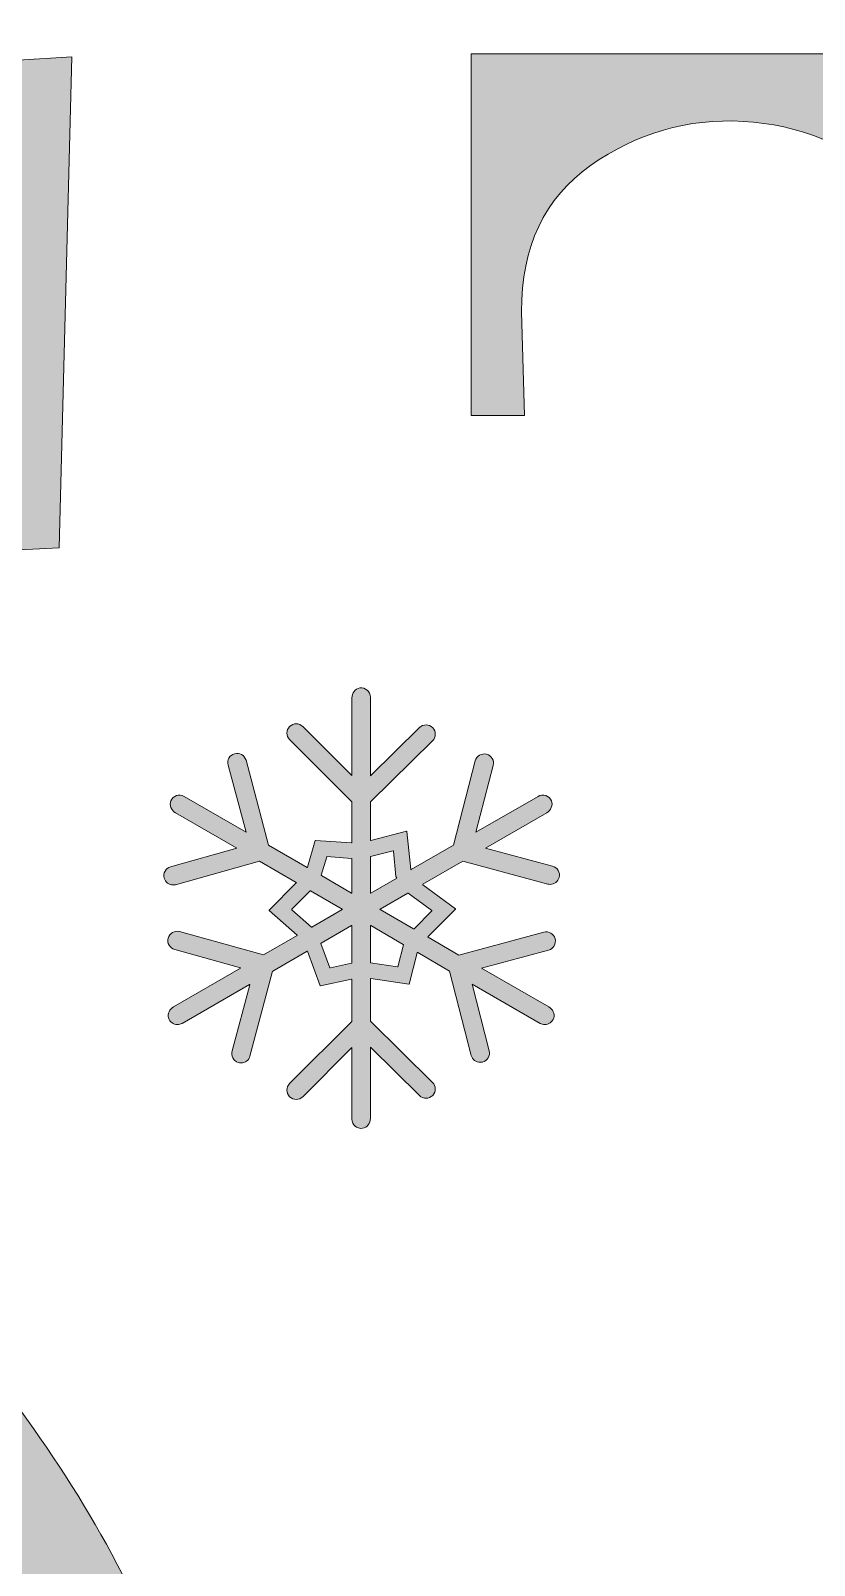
# Model space of a CAD drawing. Header units: inches. Extents: x 73 to 1007, y -748 to -332.
# Drawn here: x 520.2 to 575.6, y -629 to -520.5 of the extents above; entities that cross this region are included whole.
import ezdxf

# ---------------------------------------------------------------- set-up
doc = ezdxf.new("R2010")
doc.units = ezdxf.units.IN
doc.header["$MEASUREMENT"] = 0
doc.layers.add('Layer 1', color=7, linetype='Continuous')

# ---------------------------------------------------------------- blocks, each defined once
blk = doc.blocks.new('block 4')
at = {"layer": 'Layer 1', "true_color": 0x8dba2d}
h = blk.add_hatch(color=65, dxfattribs=at)
h.dxf.hatch_style = 2
edge = h.paths.add_edge_path()
edge.add_spline(control_points=[(477.32, -735.76), (469.91, -735.76), (462.99, -734.58), (456.54, -732.21), (450.1, -729.84), (444.36, -726.47), (439.32, -722.1), (434.28, -717.72), (430.09, -712.5), (426.76, -706.43), (423.43, -700.35), (421.17, -693.61), (419.98, -686.2), (418.95, -679.98), (418.84, -673.75), (419.65, -667.53), (420.46, -661.31), (422.24, -655.53), (424.98, -650.2), (427.73, -644.86), (431.5, -640.3), (436.32, -636.53), (441.13, -632.75), (446.95, -630.27), (453.77, -629.08), (459.1, -628.19), (463.99, -628.45), (468.43, -629.86), (472.88, -631.27), (476.69, -633.41), (479.88, -636.3), (483.06, -639.19), (485.62, -642.64), (487.55, -646.64), (489.47, -650.64), (490.66, -654.83), (491.1, -659.2), (491.55, -663.57), (491.18, -667.94), (489.99, -672.31), (488.81, -676.68), (486.66, -680.65), (483.55, -684.2), (482.51, -685.38), (481.36, -686.53), (480.1, -687.65), (478.84, -688.76), (477.62, -689.68), (476.44, -690.42), (474.36, -691.61), (472.43, -691.83), (470.66, -691.09), (468.88, -690.35), (467.54, -689.2), (466.66, -687.65), (465.77, -686.09), (465.51, -684.38), (465.88, -682.53), (466.25, -680.68), (467.47, -679.09), (469.55, -677.75), (471.32, -676.72), (472.77, -676.24), (473.88, -676.31), (474.99, -676.39), (475.95, -676.61), (476.77, -676.98), (477.58, -677.35), (478.29, -677.72), (478.88, -678.09), (479.47, -678.46), (479.99, -678.35), (480.44, -677.75), (483.4, -673.31), (484.92, -668.42), (484.99, -663.09), (485.07, -657.75), (483.92, -652.86), (481.55, -648.42), (479.18, -643.97), (475.69, -640.42), (471.1, -637.75), (466.51, -635.08), (461.1, -634.27), (454.88, -635.3), (448.95, -636.34), (443.95, -638.53), (439.87, -641.86), (435.8, -645.19), (432.62, -649.2), (430.32, -653.86), (428.02, -658.53), (426.54, -663.61), (425.87, -669.09), (425.2, -674.57), (425.32, -679.98), (426.2, -685.31), (427.84, -695.24), (431.54, -703.79), (437.32, -710.98), (443.1, -718.17), (450.35, -723.32), (459.1, -726.43), (467.54, -729.39), (475.06, -729.99), (481.66, -728.21), (488.25, -726.43), (493.81, -723.02), (498.33, -717.98), (502.85, -712.95), (506.14, -706.65), (508.22, -699.09), (510.29, -691.53), (510.96, -683.38), (510.22, -674.64), (509.48, -666.05), (507.77, -658.53), (505.11, -652.08), (502.44, -645.64), (499.22, -639.83), (495.44, -634.64), (491.66, -629.45), (487.62, -624.71), (483.33, -620.41), (479.03, -616.12), (474.84, -611.82), (470.77, -607.52), (466.69, -603.23), (462.95, -598.74), (459.54, -594.07), (456.13, -589.41), (453.47, -584.04), (451.54, -577.96), (449.76, -572.33), (448.99, -566.48), (449.21, -560.4), (449.43, -554.33), (450.69, -548.62), (452.99, -543.29), (455.28, -537.95), (458.65, -533.32), (463.1, -529.4), (467.54, -525.47), (473.02, -522.92), (479.55, -521.73), (485.77, -520.54), (492.03, -520.69), (498.33, -522.17), (504.62, -523.66), (509.7, -526.55), (513.55, -530.84), (515.03, -532.47), (516.14, -532.92), (516.89, -532.17), (518.07, -531.43), (518.74, -529.92), (518.89, -527.62), (519.03, -525.32), (519.18, -523.66), (519.33, -522.62), (519.33, -522.62), (523.11, -522.4), (523.11, -522.4), (523.11, -522.4), (522.22, -557.07), (522.22, -557.07), (522.22, -557.07), (518, -557.29), (518, -557.29), (517.4, -546.33), (513.78, -538.1), (507.11, -532.62), (503.25, -529.36), (499.55, -527.43), (495.99, -526.84), (492.44, -526.25), (489.14, -526.69), (486.1, -528.17), (483.06, -529.66), (480.51, -531.95), (478.44, -535.06), (476.36, -538.18), (474.95, -541.88), (474.21, -546.18), (473.17, -552.99), (474.14, -559.4), (477.1, -565.4), (480.06, -571.4), (483.99, -577.29), (488.88, -583.07), (493.77, -588.85), (499.18, -594.78), (505.11, -600.85), (511.03, -606.93), (516.44, -613.52), (521.33, -620.63), (526.22, -627.75), (529.92, -635.49), (532.45, -643.86), (534.96, -652.23), (536.26, -660.68), (536.33, -669.2), (536.41, -677.72), (535.3, -685.94), (533, -693.87), (530.7, -701.79), (527.11, -708.83), (522.22, -714.98), (517.33, -721.13), (511.14, -726.1), (503.66, -729.88), (496.18, -733.65), (487.4, -735.62), (477.32, -735.76)], knot_values=[0, 0, 0, 0, 1, 1, 1, 2, 2, 2, 3, 3, 3, 4, 4, 4, 5, 5, 5, 6, 6, 6, 7, 7, 7, 8, 8, 8, 9, 9, 9, 10, 10, 10, 11, 11, 11, 12, 12, 12, 13, 13, 13, 14, 14, 14, 15, 15, 15, 16, 16, 16, 17, 17, 17, 18, 18, 18, 19, 19, 19, 20, 20, 20, 21, 21, 21, 22, 22, 22, 23, 23, 23, 24, 24, 24, 25, 25, 25, 26, 26, 26, 27, 27, 27, 28, 28, 28, 29, 29, 29, 30, 30, 30, 31, 31, 31, 32, 32, 32, 33, 33, 33, 34, 34, 34, 35, 35, 35, 36, 36, 36, 37, 37, 37, 38, 38, 38, 39, 39, 39, 40, 40, 40, 41, 41, 41, 42, 42, 42, 43, 43, 43, 44, 44, 44, 45, 45, 45, 46, 46, 46, 47, 47, 47, 48, 48, 48, 49, 49, 49, 50, 50, 50, 51, 51, 51, 52, 52, 52, 53, 53, 53, 54, 54, 54, 55, 55, 55, 56, 56, 56, 57, 57, 57, 58, 58, 58, 59, 59, 59, 60, 60, 60, 61, 61, 61, 62, 62, 62, 63, 63, 63, 64, 64, 64, 65, 65, 65, 66, 66, 66, 67, 67, 67, 68, 68, 68, 69, 69, 69, 70, 70, 70, 71, 71, 71, 71], degree=3, periodic=1)
h = blk.add_hatch(color=65, dxfattribs=at)
h.dxf.hatch_style = 2
edge = h.paths.add_edge_path()
edge.add_spline(control_points=[(647.57, -522.17), (647.57, -522.17), (647.57, -537.51), (647.57, -537.51), (647.57, -537.51), (647.57, -547.73), (647.57, -547.73), (647.57, -547.73), (644.02, -547.73), (644.02, -547.73), (644.02, -547.73), (644.02, -540.4), (644.02, -540.4), (644.02, -535.81), (642.39, -532.4), (639.13, -530.17), (635.87, -527.95), (632.27, -526.92), (628.35, -527.06), (624.42, -527.21), (620.83, -528.62), (617.57, -531.29), (614.31, -533.95), (612.68, -537.95), (612.68, -543.29), (612.68, -543.29), (612.68, -661.75), (612.68, -661.75), (612.68, -666.5), (613.16, -670.05), (614.12, -672.42), (615.09, -674.79), (616.27, -676.5), (617.68, -677.53), (619.09, -678.57), (620.57, -679.09), (622.13, -679.09), (623.68, -679.09), (625.05, -679.09), (626.24, -679.09), (626.24, -679.09), (626.24, -682.87), (626.24, -682.87), (626.24, -682.87), (572.67, -682.87), (572.67, -682.87), (572.67, -682.87), (572.67, -679.09), (572.67, -679.09), (573.86, -679.09), (575.23, -679.09), (576.78, -679.09), (578.34, -679.09), (579.82, -678.57), (581.23, -677.53), (582.63, -676.5), (583.82, -674.79), (584.79, -672.42), (585.75, -670.05), (586.23, -666.5), (586.23, -661.75), (586.23, -661.75), (586.23, -543.29), (586.23, -543.29), (586.23, -537.95), (584.6, -533.95), (581.34, -531.29), (578.08, -528.62), (574.48, -527.17), (570.56, -526.95), (566.63, -526.73), (563.04, -527.77), (559.78, -530.06), (556.52, -532.36), (554.89, -535.81), (554.89, -540.4), (554.89, -540.4), (555.11, -547.73), (555.11, -547.73), (555.11, -547.73), (551.33, -547.73), (551.33, -547.73), (551.33, -547.73), (551.33, -537.51), (551.33, -537.51), (551.33, -537.51), (551.33, -522.17), (551.33, -522.17), (551.33, -522.17), (647.57, -522.17), (647.57, -522.17)], knot_values=[0, 0, 0, 0, 1, 1, 1, 2, 2, 2, 3, 3, 3, 4, 4, 4, 5, 5, 5, 6, 6, 6, 7, 7, 7, 8, 8, 8, 9, 9, 9, 10, 10, 10, 11, 11, 11, 12, 12, 12, 13, 13, 13, 14, 14, 14, 15, 15, 15, 16, 16, 16, 17, 17, 17, 18, 18, 18, 19, 19, 19, 20, 20, 20, 21, 21, 21, 22, 22, 22, 23, 23, 23, 24, 24, 24, 25, 25, 25, 26, 26, 26, 27, 27, 27, 28, 28, 28, 29, 29, 29, 30, 30, 30, 30], degree=3, periodic=1)
at = {"layer": 'Layer 1', "lineweight": 0}
for points, knots in [([(477.32, -735.76), (469.91, -735.76), (462.99, -734.58), (456.54, -732.21), (450.1, -729.84), (444.36, -726.47), (439.32, -722.1), (434.28, -717.72), (430.09, -712.5), (426.76, -706.43), (423.43, -700.35), (421.17, -693.61), (419.98, -686.2), (418.95, -679.98), (418.84, -673.75), (419.65, -667.53), (420.46, -661.31), (422.24, -655.53), (424.98, -650.2), (427.73, -644.86), (431.5, -640.3), (436.32, -636.53), (441.13, -632.75), (446.95, -630.27), (453.77, -629.08), (459.1, -628.19), (463.99, -628.45), (468.43, -629.86), (472.88, -631.27), (476.69, -633.41), (479.88, -636.3), (483.06, -639.19), (485.62, -642.64), (487.55, -646.64), (489.47, -650.64), (490.66, -654.83), (491.1, -659.2), (491.55, -663.57), (491.18, -667.94), (489.99, -672.31), (488.81, -676.68), (486.66, -680.65), (483.55, -684.2), (482.51, -685.38), (481.36, -686.53), (480.1, -687.65), (478.84, -688.76), (477.62, -689.68), (476.44, -690.42), (474.36, -691.61), (472.43, -691.83), (470.66, -691.09), (468.88, -690.35), (467.54, -689.2), (466.66, -687.65), (465.77, -686.09), (465.51, -684.38), (465.88, -682.53), (466.25, -680.68), (467.47, -679.09), (469.55, -677.75), (471.32, -676.72), (472.77, -676.24), (473.88, -676.31), (474.99, -676.39), (475.95, -676.61), (476.77, -676.98), (477.58, -677.35), (478.29, -677.72), (478.88, -678.09), (479.47, -678.46), (479.99, -678.35), (480.44, -677.75), (483.4, -673.31), (484.92, -668.42), (484.99, -663.09), (485.07, -657.75), (483.92, -652.86), (481.55, -648.42), (479.18, -643.97), (475.69, -640.42), (471.1, -637.75), (466.51, -635.08), (461.1, -634.27), (454.88, -635.3), (448.95, -636.34), (443.95, -638.53), (439.87, -641.86), (435.8, -645.19), (432.62, -649.2), (430.32, -653.86), (428.02, -658.53), (426.54, -663.61), (425.87, -669.09), (425.2, -674.57), (425.32, -679.98), (426.2, -685.31), (427.84, -695.24), (431.54, -703.79), (437.32, -710.98), (443.1, -718.17), (450.35, -723.32), (459.1, -726.43), (467.54, -729.39), (475.06, -729.99), (481.66, -728.21), (488.25, -726.43), (493.81, -723.02), (498.33, -717.98), (502.85, -712.95), (506.14, -706.65), (508.22, -699.09), (510.29, -691.53), (510.96, -683.38), (510.22, -674.64), (509.48, -666.05), (507.77, -658.53), (505.11, -652.08), (502.44, -645.64), (499.22, -639.83), (495.44, -634.64), (491.66, -629.45), (487.62, -624.71), (483.33, -620.41), (479.03, -616.12), (474.84, -611.82), (470.77, -607.52), (466.69, -603.23), (462.95, -598.74), (459.54, -594.07), (456.13, -589.41), (453.47, -584.04), (451.54, -577.96), (449.76, -572.33), (448.99, -566.48), (449.21, -560.4), (449.43, -554.33), (450.69, -548.62), (452.99, -543.29), (455.28, -537.95), (458.65, -533.32), (463.1, -529.4), (467.54, -525.47), (473.02, -522.92), (479.55, -521.73), (485.77, -520.54), (492.03, -520.69), (498.33, -522.17), (504.62, -523.66), (509.7, -526.55), (513.55, -530.84), (515.03, -532.47), (516.14, -532.92), (516.89, -532.17), (518.07, -531.43), (518.74, -529.92), (518.89, -527.62), (519.03, -525.32), (519.18, -523.66), (519.33, -522.62), (519.33, -522.62), (523.11, -522.4), (523.11, -522.4), (523.11, -522.4), (522.22, -557.07), (522.22, -557.07), (522.22, -557.07), (518, -557.29), (518, -557.29), (517.4, -546.33), (513.78, -538.1), (507.11, -532.62), (503.25, -529.36), (499.55, -527.43), (495.99, -526.84), (492.44, -526.25), (489.14, -526.69), (486.1, -528.17), (483.06, -529.66), (480.51, -531.95), (478.44, -535.06), (476.36, -538.18), (474.95, -541.88), (474.21, -546.18), (473.17, -552.99), (474.14, -559.4), (477.1, -565.4), (480.06, -571.4), (483.99, -577.29), (488.88, -583.07), (493.77, -588.85), (499.18, -594.78), (505.11, -600.85), (511.03, -606.93), (516.44, -613.52), (521.33, -620.63), (526.22, -627.75), (529.92, -635.49), (532.45, -643.86), (534.96, -652.23), (536.26, -660.68), (536.33, -669.2), (536.41, -677.72), (535.3, -685.94), (533, -693.87), (530.7, -701.79), (527.11, -708.83), (522.22, -714.98), (517.33, -721.13), (511.14, -726.1), (503.66, -729.88), (496.18, -733.65), (487.4, -735.62), (477.32, -735.76)], [0, 0, 0, 0, 1, 1, 1, 2, 2, 2, 3, 3, 3, 4, 4, 4, 5, 5, 5, 6, 6, 6, 7, 7, 7, 8, 8, 8, 9, 9, 9, 10, 10, 10, 11, 11, 11, 12, 12, 12, 13, 13, 13, 14, 14, 14, 15, 15, 15, 16, 16, 16, 17, 17, 17, 18, 18, 18, 19, 19, 19, 20, 20, 20, 21, 21, 21, 22, 22, 22, 23, 23, 23, 24, 24, 24, 25, 25, 25, 26, 26, 26, 27, 27, 27, 28, 28, 28, 29, 29, 29, 30, 30, 30, 31, 31, 31, 32, 32, 32, 33, 33, 33, 34, 34, 34, 35, 35, 35, 36, 36, 36, 37, 37, 37, 38, 38, 38, 39, 39, 39, 40, 40, 40, 41, 41, 41, 42, 42, 42, 43, 43, 43, 44, 44, 44, 45, 45, 45, 46, 46, 46, 47, 47, 47, 48, 48, 48, 49, 49, 49, 50, 50, 50, 51, 51, 51, 52, 52, 52, 53, 53, 53, 54, 54, 54, 55, 55, 55, 56, 56, 56, 57, 57, 57, 58, 58, 58, 59, 59, 59, 60, 60, 60, 61, 61, 61, 62, 62, 62, 63, 63, 63, 64, 64, 64, 65, 65, 65, 66, 66, 66, 67, 67, 67, 68, 68, 68, 69, 69, 69, 70, 70, 70, 71, 71, 71, 71]), ([(647.57, -522.17), (647.57, -522.17), (647.57, -537.51), (647.57, -537.51), (647.57, -537.51), (647.57, -547.73), (647.57, -547.73), (647.57, -547.73), (644.02, -547.73), (644.02, -547.73), (644.02, -547.73), (644.02, -540.4), (644.02, -540.4), (644.02, -535.81), (642.39, -532.4), (639.13, -530.17), (635.87, -527.95), (632.27, -526.92), (628.35, -527.06), (624.42, -527.21), (620.83, -528.62), (617.57, -531.29), (614.31, -533.95), (612.68, -537.95), (612.68, -543.29), (612.68, -543.29), (612.68, -661.75), (612.68, -661.75), (612.68, -666.5), (613.16, -670.05), (614.12, -672.42), (615.09, -674.79), (616.27, -676.5), (617.68, -677.53), (619.09, -678.57), (620.57, -679.09), (622.13, -679.09), (623.68, -679.09), (625.05, -679.09), (626.24, -679.09), (626.24, -679.09), (626.24, -682.87), (626.24, -682.87), (626.24, -682.87), (572.67, -682.87), (572.67, -682.87), (572.67, -682.87), (572.67, -679.09), (572.67, -679.09), (573.86, -679.09), (575.23, -679.09), (576.78, -679.09), (578.34, -679.09), (579.82, -678.57), (581.23, -677.53), (582.63, -676.5), (583.82, -674.79), (584.79, -672.42), (585.75, -670.05), (586.23, -666.5), (586.23, -661.75), (586.23, -661.75), (586.23, -543.29), (586.23, -543.29), (586.23, -537.95), (584.6, -533.95), (581.34, -531.29), (578.08, -528.62), (574.48, -527.17), (570.56, -526.95), (566.63, -526.73), (563.04, -527.77), (559.78, -530.06), (556.52, -532.36), (554.89, -535.81), (554.89, -540.4), (554.89, -540.4), (555.11, -547.73), (555.11, -547.73), (555.11, -547.73), (551.33, -547.73), (551.33, -547.73), (551.33, -547.73), (551.33, -537.51), (551.33, -537.51), (551.33, -537.51), (551.33, -522.17), (551.33, -522.17), (551.33, -522.17), (647.57, -522.17), (647.57, -522.17)], [0, 0, 0, 0, 1, 1, 1, 2, 2, 2, 3, 3, 3, 4, 4, 4, 5, 5, 5, 6, 6, 6, 7, 7, 7, 8, 8, 8, 9, 9, 9, 10, 10, 10, 11, 11, 11, 12, 12, 12, 13, 13, 13, 14, 14, 14, 15, 15, 15, 16, 16, 16, 17, 17, 17, 18, 18, 18, 19, 19, 19, 20, 20, 20, 21, 21, 21, 22, 22, 22, 23, 23, 23, 24, 24, 24, 25, 25, 25, 26, 26, 26, 27, 27, 27, 28, 28, 28, 29, 29, 29, 30, 30, 30, 30])]:
    blk.add_open_spline(points, degree=3, knots=knots, dxfattribs=at)
blk = doc.blocks.new('block 25')
at = {"layer": 'Layer 1', "true_color": 0x8dba2d}
h = blk.add_hatch(color=65, dxfattribs=at)
h.dxf.hatch_style = 2
edge = h.paths.add_edge_path()
edge.add_spline(control_points=[(529.65, -580.42), (529.73, -580.71), (529.99, -580.9), (530.28, -580.9), (530.33, -580.9), (530.39, -580.89), (530.45, -580.88), (530.45, -580.88), (536.38, -579.23), (536.38, -579.23), (536.38, -579.23), (538.98, -580.73), (538.98, -580.73), (538.99, -580.74), (538.99, -580.75), (538.98, -580.76), (538.98, -580.76), (537.07, -582.67), (537.07, -582.67), (537.07, -582.68), (537.07, -582.69), (537.07, -582.7), (537.07, -582.7), (539.04, -584.45), (539.04, -584.45), (539.05, -584.45), (539.05, -584.47), (539.04, -584.48), (539.04, -584.48), (536.67, -585.84), (536.67, -585.84), (536.67, -585.84), (536.66, -585.84), (536.66, -585.84), (536.66, -585.84), (530.74, -584.2), (530.74, -584.2), (530.38, -584.1), (530.03, -584.31), (529.93, -584.66), (529.83, -585), (530.04, -585.36), (530.39, -585.46), (530.39, -585.46), (535.03, -586.75), (535.03, -586.75), (535.05, -586.76), (535.05, -586.78), (535.04, -586.79), (535.04, -586.79), (530.3, -589.52), (530.3, -589.52), (530.02, -589.68), (529.87, -590), (529.96, -590.3), (530.05, -590.6), (530.31, -590.77), (530.58, -590.77), (530.69, -590.77), (530.81, -590.74), (530.91, -590.68), (530.91, -590.68), (535.67, -587.93), (535.67, -587.93), (535.69, -587.92), (535.7, -587.94), (535.7, -587.95), (535.7, -587.95), (534.45, -592.61), (534.45, -592.61), (534.36, -592.96), (534.53, -593.33), (534.87, -593.44), (534.94, -593.46), (535.01, -593.47), (535.08, -593.47), (535.36, -593.47), (535.63, -593.28), (535.71, -592.99), (535.71, -592.99), (537.31, -586.99), (537.31, -586.99), (537.32, -586.98), (537.32, -586.98), (537.32, -586.98), (537.32, -586.98), (539.74, -585.58), (539.74, -585.58), (539.75, -585.58), (539.76, -585.58), (539.77, -585.59), (539.77, -585.59), (540.67, -588.02), (540.67, -588.02), (540.68, -588.03), (540.68, -588.04), (540.69, -588.03), (540.69, -588.03), (542.89, -587.55), (542.89, -587.55), (542.9, -587.54), (542.91, -587.55), (542.91, -587.57), (542.91, -587.57), (542.91, -590.54), (542.91, -590.54), (542.91, -590.54), (538.51, -594.93), (538.51, -594.93), (538.26, -595.19), (538.26, -595.6), (538.51, -595.86), (538.64, -595.99), (538.81, -596.05), (538.98, -596.05), (539.14, -596.05), (539.31, -595.99), (539.44, -595.86), (539.44, -595.86), (542.91, -592.39), (542.91, -592.39), (542.91, -592.39), (542.91, -597.44), (542.91, -597.44), (542.91, -597.84), (543.25, -598.15), (543.66, -598.09), (543.99, -598.04), (544.22, -597.73), (544.22, -597.39), (544.22, -597.39), (544.22, -592.37), (544.22, -592.37), (544.22, -592.37), (547.69, -595.78), (547.69, -595.78), (547.95, -596.03), (548.36, -596.03), (548.62, -595.77), (548.87, -595.51), (548.87, -595.1), (548.61, -594.85), (548.61, -594.85), (544.22, -590.53), (544.22, -590.53), (544.22, -590.53), (544.22, -587.54), (544.22, -587.54), (544.22, -587.52), (544.23, -587.52), (544.24, -587.52), (544.24, -587.52), (546.94, -587.92), (546.94, -587.92), (546.95, -587.92), (546.96, -587.92), (546.96, -587.91), (546.96, -587.91), (547.53, -585.69), (547.53, -585.69), (547.54, -585.68), (547.55, -585.68), (547.56, -585.68), (547.56, -585.68), (549.81, -586.98), (549.81, -586.98), (549.81, -586.98), (551.35, -592.94), (551.35, -592.94), (551.42, -593.23), (551.69, -593.43), (551.98, -593.43), (552.03, -593.43), (552.09, -593.42), (552.14, -593.41), (552.49, -593.32), (552.7, -592.96), (552.61, -592.61), (552.61, -592.61), (551.4, -587.9), (551.4, -587.9), (551.4, -587.9), (556.22, -590.68), (556.22, -590.68), (556.32, -590.74), (556.43, -590.77), (556.54, -590.77), (556.81, -590.77), (557.08, -590.6), (557.17, -590.3), (557.26, -590), (557.1, -589.68), (556.83, -589.52), (556.83, -589.52), (552.07, -586.77), (552.07, -586.77), (552.07, -586.77), (556.81, -585.5), (556.81, -585.5), (557.16, -585.41), (557.36, -585.05), (557.27, -584.7), (557.18, -584.35), (556.82, -584.14), (556.47, -584.24), (556.47, -584.24), (550.47, -585.85), (550.47, -585.85), (550.47, -585.85), (548.29, -584.59), (548.29, -584.59), (548.28, -584.58), (548.27, -584.57), (548.28, -584.56), (548.28, -584.56), (550.23, -582.61), (550.23, -582.61), (550.24, -582.6), (550.24, -582.59), (550.23, -582.58), (550.23, -582.58), (547.93, -580.88), (547.93, -580.88), (547.92, -580.88), (547.92, -580.86), (547.93, -580.85), (547.93, -580.85), (550.75, -579.23), (550.75, -579.23), (550.75, -579.23), (556.75, -580.84), (556.75, -580.84), (556.81, -580.85), (556.86, -580.86), (556.92, -580.86), (557.21, -580.86), (557.47, -580.67), (557.55, -580.37), (557.65, -580.02), (557.44, -579.66), (557.09, -579.57), (557.09, -579.57), (552.35, -578.3), (552.35, -578.3), (552.35, -578.3), (556.68, -575.8), (556.68, -575.8), (556.97, -575.63), (557.14, -575.27), (557.01, -574.96), (556.85, -574.58), (556.41, -574.45), (556.07, -574.64), (556.07, -574.64), (551.68, -577.17), (551.68, -577.17), (551.68, -577.17), (552.9, -572.46), (552.9, -572.46), (552.99, -572.11), (552.78, -571.76), (552.43, -571.67), (552.07, -571.57), (551.72, -571.79), (551.63, -572.14), (551.63, -572.14), (550.09, -578.09), (550.09, -578.09), (550.09, -578.09), (547.09, -579.82), (547.09, -579.82), (547.08, -579.83), (547.07, -579.82), (547.07, -579.81), (547.07, -579.81), (546.8, -577.13), (546.8, -577.13), (546.8, -577.12), (546.79, -577.11), (546.78, -577.11), (546.78, -577.11), (544.24, -577.77), (544.24, -577.77), (544.23, -577.77), (544.22, -577.77), (544.22, -577.75), (544.22, -577.75), (544.22, -575.03), (544.22, -575.03), (544.22, -575.03), (548.61, -570.72), (548.61, -570.72), (548.87, -570.47), (548.87, -570.05), (548.62, -569.79), (548.36, -569.53), (547.95, -569.53), (547.69, -569.78), (547.69, -569.78), (544.22, -573.19), (544.22, -573.19), (544.22, -573.19), (544.22, -567.63), (544.22, -567.63), (544.22, -567.24), (543.87, -566.93), (543.47, -566.98), (543.14, -567.03), (542.91, -567.35), (542.91, -567.68), (542.91, -567.68), (542.91, -573.17), (542.91, -573.17), (542.91, -573.17), (539.44, -569.71), (539.44, -569.71), (539.18, -569.45), (538.77, -569.45), (538.51, -569.71), (538.26, -569.96), (538.26, -570.38), (538.51, -570.63), (538.51, -570.63), (542.91, -575.03), (542.91, -575.03), (542.91, -575.03), (542.91, -577.9), (542.91, -577.9), (542.91, -577.91), (542.9, -577.92), (542.89, -577.92), (542.89, -577.92), (540.34, -577.76), (540.34, -577.76), (540.33, -577.76), (540.32, -577.76), (540.32, -577.77), (540.32, -577.77), (539.78, -579.65), (539.78, -579.65), (539.77, -579.66), (539.76, -579.67), (539.75, -579.66), (539.75, -579.66), (537.03, -578.09), (537.03, -578.09), (537.03, -578.09), (535.43, -572.09), (535.43, -572.09), (535.33, -571.74), (534.97, -571.53), (534.62, -571.63), (534.27, -571.72), (534.07, -572.08), (534.16, -572.43), (534.16, -572.43), (535.43, -577.17), (535.43, -577.17), (535.43, -577.17), (531.05, -574.64), (531.05, -574.64), (530.71, -574.44), (530.27, -574.58), (530.12, -574.96), (529.99, -575.27), (530.15, -575.63), (530.44, -575.8), (530.44, -575.8), (534.79, -578.31), (534.79, -578.31), (534.79, -578.31), (530.1, -579.61), (530.1, -579.61), (529.75, -579.71), (529.55, -580.07), (529.65, -580.42)], knot_values=[0, 0, 0, 0, 1, 1, 1, 2, 2, 2, 3, 3, 3, 4, 4, 4, 5, 5, 5, 6, 6, 6, 7, 7, 7, 8, 8, 8, 9, 9, 9, 10, 10, 10, 11, 11, 11, 12, 12, 12, 13, 13, 13, 14, 14, 14, 15, 15, 15, 16, 16, 16, 17, 17, 17, 18, 18, 18, 19, 19, 19, 20, 20, 20, 21, 21, 21, 22, 22, 22, 23, 23, 23, 24, 24, 24, 25, 25, 25, 26, 26, 26, 27, 27, 27, 28, 28, 28, 29, 29, 29, 30, 30, 30, 31, 31, 31, 32, 32, 32, 33, 33, 33, 34, 34, 34, 35, 35, 35, 36, 36, 36, 37, 37, 37, 38, 38, 38, 39, 39, 39, 40, 40, 40, 41, 41, 41, 42, 42, 42, 43, 43, 43, 44, 44, 44, 45, 45, 45, 46, 46, 46, 47, 47, 47, 48, 48, 48, 49, 49, 49, 50, 50, 50, 51, 51, 51, 52, 52, 52, 53, 53, 53, 54, 54, 54, 55, 55, 55, 56, 56, 56, 57, 57, 57, 58, 58, 58, 59, 59, 59, 60, 60, 60, 61, 61, 61, 62, 62, 62, 63, 63, 63, 64, 64, 64, 65, 65, 65, 66, 66, 66, 67, 67, 67, 68, 68, 68, 69, 69, 69, 70, 70, 70, 71, 71, 71, 72, 72, 72, 73, 73, 73, 74, 74, 74, 75, 75, 75, 76, 76, 76, 77, 77, 77, 78, 78, 78, 79, 79, 79, 80, 80, 80, 81, 81, 81, 82, 82, 82, 83, 83, 83, 84, 84, 84, 85, 85, 85, 86, 86, 86, 87, 87, 87, 88, 88, 88, 89, 89, 89, 90, 90, 90, 91, 91, 91, 92, 92, 92, 93, 93, 93, 94, 94, 94, 95, 95, 95, 96, 96, 96, 97, 97, 97, 98, 98, 98, 99, 99, 99, 100, 100, 100, 101, 101, 101, 102, 102, 102, 103, 103, 103, 104, 104, 104, 105, 105, 105, 106, 106, 106, 107, 107, 107, 108, 108, 108, 109, 109, 109, 110, 110, 110, 111, 111, 111, 112, 112, 112, 113, 113, 113, 114, 114, 114, 115, 115, 115, 116, 116, 116, 117, 117, 117, 118, 118, 118, 119, 119, 119, 120, 120, 120, 121, 121, 121, 122, 122, 122, 123, 123, 123, 124, 124, 124, 125, 125, 125, 125], degree=3, periodic=1)
edge = h.paths.add_edge_path()
edge.add_spline(control_points=[(542.91, -579.03), (542.91, -579.03), (542.91, -581.45), (542.91, -581.45), (542.91, -581.47), (542.89, -581.48), (542.88, -581.47), (542.88, -581.47), (540.76, -580.24), (540.76, -580.24), (540.75, -580.24), (540.75, -580.23), (540.75, -580.22), (540.75, -580.22), (541.13, -578.92), (541.13, -578.92), (541.13, -578.91), (541.14, -578.9), (541.15, -578.9), (541.15, -578.9), (542.89, -579.02), (542.89, -579.02), (542.9, -579.02), (542.91, -579.03), (542.91, -579.03)], knot_values=[0, 0, 0, 0, 1, 1, 1, 2, 2, 2, 3, 3, 3, 4, 4, 4, 5, 5, 5, 6, 6, 6, 7, 7, 7, 8, 8, 8, 8], degree=3, periodic=1)
edge = h.paths.add_edge_path()
edge.add_spline(control_points=[(546.08, -580.41), (546.08, -580.41), (544.25, -581.47), (544.25, -581.47), (544.23, -581.48), (544.22, -581.47), (544.22, -581.45), (544.22, -581.45), (544.22, -578.92), (544.22, -578.92), (544.22, -578.91), (544.22, -578.91), (544.23, -578.9), (544.23, -578.9), (545.82, -578.49), (545.82, -578.49), (545.83, -578.49), (545.84, -578.5), (545.84, -578.51), (545.84, -578.51), (546.02, -580.31), (546.02, -580.31), (546.02, -580.31), (546.08, -580.41), (546.08, -580.41)], knot_values=[0, 0, 0, 0, 1, 1, 1, 2, 2, 2, 3, 3, 3, 4, 4, 4, 5, 5, 5, 6, 6, 6, 7, 7, 7, 8, 8, 8, 8], degree=3, periodic=1)
edge = h.paths.add_edge_path()
edge.add_spline(control_points=[(544.9, -582.63), (544.89, -582.63), (544.89, -582.61), (544.9, -582.6), (544.9, -582.6), (546.86, -581.47), (546.86, -581.47), (546.87, -581.47), (546.88, -581.47), (546.88, -581.47), (546.88, -581.47), (548.56, -582.71), (548.56, -582.71), (548.57, -582.72), (548.57, -582.73), (548.56, -582.74), (548.56, -582.74), (547.3, -584), (547.3, -584), (547.29, -584.01), (547.28, -584.01), (547.27, -584), (547.27, -584), (544.9, -582.63), (544.9, -582.63)], knot_values=[0, 0, 0, 0, 1, 1, 1, 2, 2, 2, 3, 3, 3, 4, 4, 4, 5, 5, 5, 6, 6, 6, 7, 7, 7, 8, 8, 8, 8], degree=3, periodic=1)
edge = h.paths.add_edge_path()
edge.add_spline(control_points=[(544.22, -586.39), (544.22, -586.39), (544.22, -583.79), (544.22, -583.79), (544.22, -583.77), (544.23, -583.76), (544.25, -583.77), (544.25, -583.77), (546.54, -585.1), (546.54, -585.1), (546.55, -585.1), (546.56, -585.11), (546.55, -585.12), (546.55, -585.12), (546.15, -586.68), (546.15, -586.68), (546.15, -586.69), (546.14, -586.69), (546.13, -586.69), (546.13, -586.69), (544.23, -586.41), (544.23, -586.41), (544.23, -586.41), (544.22, -586.4), (544.22, -586.39)], knot_values=[0, 0, 0, 0, 1, 1, 1, 2, 2, 2, 3, 3, 3, 4, 4, 4, 5, 5, 5, 6, 6, 6, 7, 7, 7, 8, 8, 8, 8], degree=3, periodic=1)
edge = h.paths.add_edge_path()
edge.add_spline(control_points=[(540.72, -585.03), (540.72, -585.02), (540.72, -585.01), (540.73, -585.01), (540.73, -585.01), (542.88, -583.77), (542.88, -583.77), (542.89, -583.76), (542.91, -583.77), (542.91, -583.79), (542.91, -583.79), (542.91, -586.41), (542.91, -586.41), (542.91, -586.42), (542.9, -586.42), (542.89, -586.43), (542.89, -586.43), (541.39, -586.76), (541.39, -586.76), (541.38, -586.76), (541.37, -586.76), (541.36, -586.75), (541.36, -586.75), (540.72, -585.03), (540.72, -585.03)], knot_values=[0, 0, 0, 0, 1, 1, 1, 2, 2, 2, 3, 3, 3, 4, 4, 4, 5, 5, 5, 6, 6, 6, 7, 7, 7, 8, 8, 8, 8], degree=3, periodic=1)
edge = h.paths.add_edge_path()
edge.add_spline(control_points=[(539.97, -581.32), (539.98, -581.31), (539.99, -581.31), (539.99, -581.31), (539.99, -581.31), (542.23, -582.6), (542.23, -582.6), (542.24, -582.61), (542.24, -582.63), (542.23, -582.63), (542.23, -582.63), (540.07, -583.88), (540.07, -583.88), (540.06, -583.88), (540.05, -583.88), (540.05, -583.88), (540.05, -583.88), (538.67, -582.65), (538.67, -582.65), (538.66, -582.64), (538.66, -582.63), (538.67, -582.62), (538.67, -582.62), (539.97, -581.32), (539.97, -581.32)], knot_values=[0, 0, 0, 0, 1, 1, 1, 2, 2, 2, 3, 3, 3, 4, 4, 4, 5, 5, 5, 6, 6, 6, 7, 7, 7, 8, 8, 8, 8], degree=3, periodic=1)
at = {"layer": 'Layer 1', "lineweight": 0}
for points, knots in [([(529.65, -580.42), (529.73, -580.71), (529.99, -580.9), (530.28, -580.9), (530.33, -580.9), (530.39, -580.89), (530.45, -580.88), (530.45, -580.88), (536.38, -579.23), (536.38, -579.23), (536.38, -579.23), (538.98, -580.73), (538.98, -580.73), (538.99, -580.74), (538.99, -580.75), (538.98, -580.76), (538.98, -580.76), (537.07, -582.67), (537.07, -582.67), (537.07, -582.68), (537.07, -582.69), (537.07, -582.7), (537.07, -582.7), (539.04, -584.45), (539.04, -584.45), (539.05, -584.45), (539.05, -584.47), (539.04, -584.48), (539.04, -584.48), (536.67, -585.84), (536.67, -585.84), (536.67, -585.84), (536.66, -585.84), (536.66, -585.84), (536.66, -585.84), (530.74, -584.2), (530.74, -584.2), (530.38, -584.1), (530.03, -584.31), (529.93, -584.66), (529.83, -585), (530.04, -585.36), (530.39, -585.46), (530.39, -585.46), (535.03, -586.75), (535.03, -586.75), (535.05, -586.76), (535.05, -586.78), (535.04, -586.79), (535.04, -586.79), (530.3, -589.52), (530.3, -589.52), (530.02, -589.68), (529.87, -590), (529.96, -590.3), (530.05, -590.6), (530.31, -590.77), (530.58, -590.77), (530.69, -590.77), (530.81, -590.74), (530.91, -590.68), (530.91, -590.68), (535.67, -587.93), (535.67, -587.93), (535.69, -587.92), (535.7, -587.94), (535.7, -587.95), (535.7, -587.95), (534.45, -592.61), (534.45, -592.61), (534.36, -592.96), (534.53, -593.33), (534.87, -593.44), (534.94, -593.46), (535.01, -593.47), (535.08, -593.47), (535.36, -593.47), (535.63, -593.28), (535.71, -592.99), (535.71, -592.99), (537.31, -586.99), (537.31, -586.99), (537.32, -586.98), (537.32, -586.98), (537.32, -586.98), (537.32, -586.98), (539.74, -585.58), (539.74, -585.58), (539.75, -585.58), (539.76, -585.58), (539.77, -585.59), (539.77, -585.59), (540.67, -588.02), (540.67, -588.02), (540.68, -588.03), (540.68, -588.04), (540.69, -588.03), (540.69, -588.03), (542.89, -587.55), (542.89, -587.55), (542.9, -587.54), (542.91, -587.55), (542.91, -587.57), (542.91, -587.57), (542.91, -590.54), (542.91, -590.54), (542.91, -590.54), (538.51, -594.93), (538.51, -594.93), (538.26, -595.19), (538.26, -595.6), (538.51, -595.86), (538.64, -595.99), (538.81, -596.05), (538.98, -596.05), (539.14, -596.05), (539.31, -595.99), (539.44, -595.86), (539.44, -595.86), (542.91, -592.39), (542.91, -592.39), (542.91, -592.39), (542.91, -597.44), (542.91, -597.44), (542.91, -597.84), (543.25, -598.15), (543.66, -598.09), (543.99, -598.04), (544.22, -597.73), (544.22, -597.39), (544.22, -597.39), (544.22, -592.37), (544.22, -592.37), (544.22, -592.37), (547.69, -595.78), (547.69, -595.78), (547.95, -596.03), (548.36, -596.03), (548.62, -595.77), (548.87, -595.51), (548.87, -595.1), (548.61, -594.85), (548.61, -594.85), (544.22, -590.53), (544.22, -590.53), (544.22, -590.53), (544.22, -587.54), (544.22, -587.54), (544.22, -587.52), (544.23, -587.52), (544.24, -587.52), (544.24, -587.52), (546.94, -587.92), (546.94, -587.92), (546.95, -587.92), (546.96, -587.92), (546.96, -587.91), (546.96, -587.91), (547.53, -585.69), (547.53, -585.69), (547.54, -585.68), (547.55, -585.68), (547.56, -585.68), (547.56, -585.68), (549.81, -586.98), (549.81, -586.98), (549.81, -586.98), (551.35, -592.94), (551.35, -592.94), (551.42, -593.23), (551.69, -593.43), (551.98, -593.43), (552.03, -593.43), (552.09, -593.42), (552.14, -593.41), (552.49, -593.32), (552.7, -592.96), (552.61, -592.61), (552.61, -592.61), (551.4, -587.9), (551.4, -587.9), (551.4, -587.9), (556.22, -590.68), (556.22, -590.68), (556.32, -590.74), (556.43, -590.77), (556.54, -590.77), (556.81, -590.77), (557.08, -590.6), (557.17, -590.3), (557.26, -590), (557.1, -589.68), (556.83, -589.52), (556.83, -589.52), (552.07, -586.77), (552.07, -586.77), (552.07, -586.77), (556.81, -585.5), (556.81, -585.5), (557.16, -585.41), (557.36, -585.05), (557.27, -584.7), (557.18, -584.35), (556.82, -584.14), (556.47, -584.24), (556.47, -584.24), (550.47, -585.85), (550.47, -585.85), (550.47, -585.85), (548.29, -584.59), (548.29, -584.59), (548.28, -584.58), (548.27, -584.57), (548.28, -584.56), (548.28, -584.56), (550.23, -582.61), (550.23, -582.61), (550.24, -582.6), (550.24, -582.59), (550.23, -582.58), (550.23, -582.58), (547.93, -580.88), (547.93, -580.88), (547.92, -580.88), (547.92, -580.86), (547.93, -580.85), (547.93, -580.85), (550.75, -579.23), (550.75, -579.23), (550.75, -579.23), (556.75, -580.84), (556.75, -580.84), (556.81, -580.85), (556.86, -580.86), (556.92, -580.86), (557.21, -580.86), (557.47, -580.67), (557.55, -580.37), (557.65, -580.02), (557.44, -579.66), (557.09, -579.57), (557.09, -579.57), (552.35, -578.3), (552.35, -578.3), (552.35, -578.3), (556.68, -575.8), (556.68, -575.8), (556.97, -575.63), (557.14, -575.27), (557.01, -574.96), (556.85, -574.58), (556.41, -574.45), (556.07, -574.64), (556.07, -574.64), (551.68, -577.17), (551.68, -577.17), (551.68, -577.17), (552.9, -572.46), (552.9, -572.46), (552.99, -572.11), (552.78, -571.76), (552.43, -571.67), (552.07, -571.57), (551.72, -571.79), (551.63, -572.14), (551.63, -572.14), (550.09, -578.09), (550.09, -578.09), (550.09, -578.09), (547.09, -579.82), (547.09, -579.82), (547.08, -579.83), (547.07, -579.82), (547.07, -579.81), (547.07, -579.81), (546.8, -577.13), (546.8, -577.13), (546.8, -577.12), (546.79, -577.11), (546.78, -577.11), (546.78, -577.11), (544.24, -577.77), (544.24, -577.77), (544.23, -577.77), (544.22, -577.77), (544.22, -577.75), (544.22, -577.75), (544.22, -575.03), (544.22, -575.03), (544.22, -575.03), (548.61, -570.72), (548.61, -570.72), (548.87, -570.47), (548.87, -570.05), (548.62, -569.79), (548.36, -569.53), (547.95, -569.53), (547.69, -569.78), (547.69, -569.78), (544.22, -573.19), (544.22, -573.19), (544.22, -573.19), (544.22, -567.63), (544.22, -567.63), (544.22, -567.24), (543.87, -566.93), (543.47, -566.98), (543.14, -567.03), (542.91, -567.35), (542.91, -567.68), (542.91, -567.68), (542.91, -573.17), (542.91, -573.17), (542.91, -573.17), (539.44, -569.71), (539.44, -569.71), (539.18, -569.45), (538.77, -569.45), (538.51, -569.71), (538.26, -569.96), (538.26, -570.38), (538.51, -570.63), (538.51, -570.63), (542.91, -575.03), (542.91, -575.03), (542.91, -575.03), (542.91, -577.9), (542.91, -577.9), (542.91, -577.91), (542.9, -577.92), (542.89, -577.92), (542.89, -577.92), (540.34, -577.76), (540.34, -577.76), (540.33, -577.76), (540.32, -577.76), (540.32, -577.77), (540.32, -577.77), (539.78, -579.65), (539.78, -579.65), (539.77, -579.66), (539.76, -579.67), (539.75, -579.66), (539.75, -579.66), (537.03, -578.09), (537.03, -578.09), (537.03, -578.09), (535.43, -572.09), (535.43, -572.09), (535.33, -571.74), (534.97, -571.53), (534.62, -571.63), (534.27, -571.72), (534.07, -572.08), (534.16, -572.43), (534.16, -572.43), (535.43, -577.17), (535.43, -577.17), (535.43, -577.17), (531.05, -574.64), (531.05, -574.64), (530.71, -574.44), (530.27, -574.58), (530.12, -574.96), (529.99, -575.27), (530.15, -575.63), (530.44, -575.8), (530.44, -575.8), (534.79, -578.31), (534.79, -578.31), (534.79, -578.31), (530.1, -579.61), (530.1, -579.61), (529.75, -579.71), (529.55, -580.07), (529.65, -580.42)], [0, 0, 0, 0, 1, 1, 1, 2, 2, 2, 3, 3, 3, 4, 4, 4, 5, 5, 5, 6, 6, 6, 7, 7, 7, 8, 8, 8, 9, 9, 9, 10, 10, 10, 11, 11, 11, 12, 12, 12, 13, 13, 13, 14, 14, 14, 15, 15, 15, 16, 16, 16, 17, 17, 17, 18, 18, 18, 19, 19, 19, 20, 20, 20, 21, 21, 21, 22, 22, 22, 23, 23, 23, 24, 24, 24, 25, 25, 25, 26, 26, 26, 27, 27, 27, 28, 28, 28, 29, 29, 29, 30, 30, 30, 31, 31, 31, 32, 32, 32, 33, 33, 33, 34, 34, 34, 35, 35, 35, 36, 36, 36, 37, 37, 37, 38, 38, 38, 39, 39, 39, 40, 40, 40, 41, 41, 41, 42, 42, 42, 43, 43, 43, 44, 44, 44, 45, 45, 45, 46, 46, 46, 47, 47, 47, 48, 48, 48, 49, 49, 49, 50, 50, 50, 51, 51, 51, 52, 52, 52, 53, 53, 53, 54, 54, 54, 55, 55, 55, 56, 56, 56, 57, 57, 57, 58, 58, 58, 59, 59, 59, 60, 60, 60, 61, 61, 61, 62, 62, 62, 63, 63, 63, 64, 64, 64, 65, 65, 65, 66, 66, 66, 67, 67, 67, 68, 68, 68, 69, 69, 69, 70, 70, 70, 71, 71, 71, 72, 72, 72, 73, 73, 73, 74, 74, 74, 75, 75, 75, 76, 76, 76, 77, 77, 77, 78, 78, 78, 79, 79, 79, 80, 80, 80, 81, 81, 81, 82, 82, 82, 83, 83, 83, 84, 84, 84, 85, 85, 85, 86, 86, 86, 87, 87, 87, 88, 88, 88, 89, 89, 89, 90, 90, 90, 91, 91, 91, 92, 92, 92, 93, 93, 93, 94, 94, 94, 95, 95, 95, 96, 96, 96, 97, 97, 97, 98, 98, 98, 99, 99, 99, 100, 100, 100, 101, 101, 101, 102, 102, 102, 103, 103, 103, 104, 104, 104, 105, 105, 105, 106, 106, 106, 107, 107, 107, 108, 108, 108, 109, 109, 109, 110, 110, 110, 111, 111, 111, 112, 112, 112, 113, 113, 113, 114, 114, 114, 115, 115, 115, 116, 116, 116, 117, 117, 117, 118, 118, 118, 119, 119, 119, 120, 120, 120, 121, 121, 121, 122, 122, 122, 123, 123, 123, 124, 124, 124, 125, 125, 125, 125]), ([(542.91, -579.03), (542.91, -579.03), (542.91, -581.45), (542.91, -581.45), (542.91, -581.47), (542.89, -581.48), (542.88, -581.47), (542.88, -581.47), (540.76, -580.24), (540.76, -580.24), (540.75, -580.24), (540.75, -580.23), (540.75, -580.22), (540.75, -580.22), (541.13, -578.92), (541.13, -578.92), (541.13, -578.91), (541.14, -578.9), (541.15, -578.9), (541.15, -578.9), (542.89, -579.02), (542.89, -579.02), (542.9, -579.02), (542.91, -579.03), (542.91, -579.03)], [0, 0, 0, 0, 1, 1, 1, 2, 2, 2, 3, 3, 3, 4, 4, 4, 5, 5, 5, 6, 6, 6, 7, 7, 7, 8, 8, 8, 8]), ([(546.08, -580.41), (546.08, -580.41), (544.25, -581.47), (544.25, -581.47), (544.23, -581.48), (544.22, -581.47), (544.22, -581.45), (544.22, -581.45), (544.22, -578.92), (544.22, -578.92), (544.22, -578.91), (544.22, -578.91), (544.23, -578.9), (544.23, -578.9), (545.82, -578.49), (545.82, -578.49), (545.83, -578.49), (545.84, -578.5), (545.84, -578.51), (545.84, -578.51), (546.02, -580.31), (546.02, -580.31), (546.02, -580.31), (546.08, -580.41), (546.08, -580.41)], [0, 0, 0, 0, 1, 1, 1, 2, 2, 2, 3, 3, 3, 4, 4, 4, 5, 5, 5, 6, 6, 6, 7, 7, 7, 8, 8, 8, 8]), ([(539.97, -581.32), (539.98, -581.31), (539.99, -581.31), (539.99, -581.31), (539.99, -581.31), (542.23, -582.6), (542.23, -582.6), (542.24, -582.61), (542.24, -582.63), (542.23, -582.63), (542.23, -582.63), (540.07, -583.88), (540.07, -583.88), (540.06, -583.88), (540.05, -583.88), (540.05, -583.88), (540.05, -583.88), (538.67, -582.65), (538.67, -582.65), (538.66, -582.64), (538.66, -582.63), (538.67, -582.62), (538.67, -582.62), (539.97, -581.32), (539.97, -581.32)], [0, 0, 0, 0, 1, 1, 1, 2, 2, 2, 3, 3, 3, 4, 4, 4, 5, 5, 5, 6, 6, 6, 7, 7, 7, 8, 8, 8, 8]), ([(544.9, -582.63), (544.89, -582.63), (544.89, -582.61), (544.9, -582.6), (544.9, -582.6), (546.86, -581.47), (546.86, -581.47), (546.87, -581.47), (546.88, -581.47), (546.88, -581.47), (546.88, -581.47), (548.56, -582.71), (548.56, -582.71), (548.57, -582.72), (548.57, -582.73), (548.56, -582.74), (548.56, -582.74), (547.3, -584), (547.3, -584), (547.29, -584.01), (547.28, -584.01), (547.27, -584), (547.27, -584), (544.9, -582.63), (544.9, -582.63)], [0, 0, 0, 0, 1, 1, 1, 2, 2, 2, 3, 3, 3, 4, 4, 4, 5, 5, 5, 6, 6, 6, 7, 7, 7, 8, 8, 8, 8]), ([(540.72, -585.03), (540.72, -585.02), (540.72, -585.01), (540.73, -585.01), (540.73, -585.01), (542.88, -583.77), (542.88, -583.77), (542.89, -583.76), (542.91, -583.77), (542.91, -583.79), (542.91, -583.79), (542.91, -586.41), (542.91, -586.41), (542.91, -586.42), (542.9, -586.42), (542.89, -586.43), (542.89, -586.43), (541.39, -586.76), (541.39, -586.76), (541.38, -586.76), (541.37, -586.76), (541.36, -586.75), (541.36, -586.75), (540.72, -585.03), (540.72, -585.03)], [0, 0, 0, 0, 1, 1, 1, 2, 2, 2, 3, 3, 3, 4, 4, 4, 5, 5, 5, 6, 6, 6, 7, 7, 7, 8, 8, 8, 8]), ([(544.22, -586.39), (544.22, -586.39), (544.22, -583.79), (544.22, -583.79), (544.22, -583.77), (544.23, -583.76), (544.25, -583.77), (544.25, -583.77), (546.54, -585.1), (546.54, -585.1), (546.55, -585.1), (546.56, -585.11), (546.55, -585.12), (546.55, -585.12), (546.15, -586.68), (546.15, -586.68), (546.15, -586.69), (546.14, -586.69), (546.13, -586.69), (546.13, -586.69), (544.23, -586.41), (544.23, -586.41), (544.23, -586.41), (544.22, -586.4), (544.22, -586.39)], [0, 0, 0, 0, 1, 1, 1, 2, 2, 2, 3, 3, 3, 4, 4, 4, 5, 5, 5, 6, 6, 6, 7, 7, 7, 8, 8, 8, 8])]:
    blk.add_open_spline(points, degree=3, knots=knots, dxfattribs=at)
blk = doc.blocks.new('block 2')
at = {"layer": 'Layer 1'}
for name in ['block 4', 'block 25']:
    blk.add_blockref(name, (0, 0), dxfattribs=at)

msp = doc.modelspace()

# ---------------------------------------------------------------- block references
at = {"layer": 'Layer 1'}
msp.add_blockref('block 2', (0, 0), dxfattribs=at)

doc.saveas('drawing.dxf')
